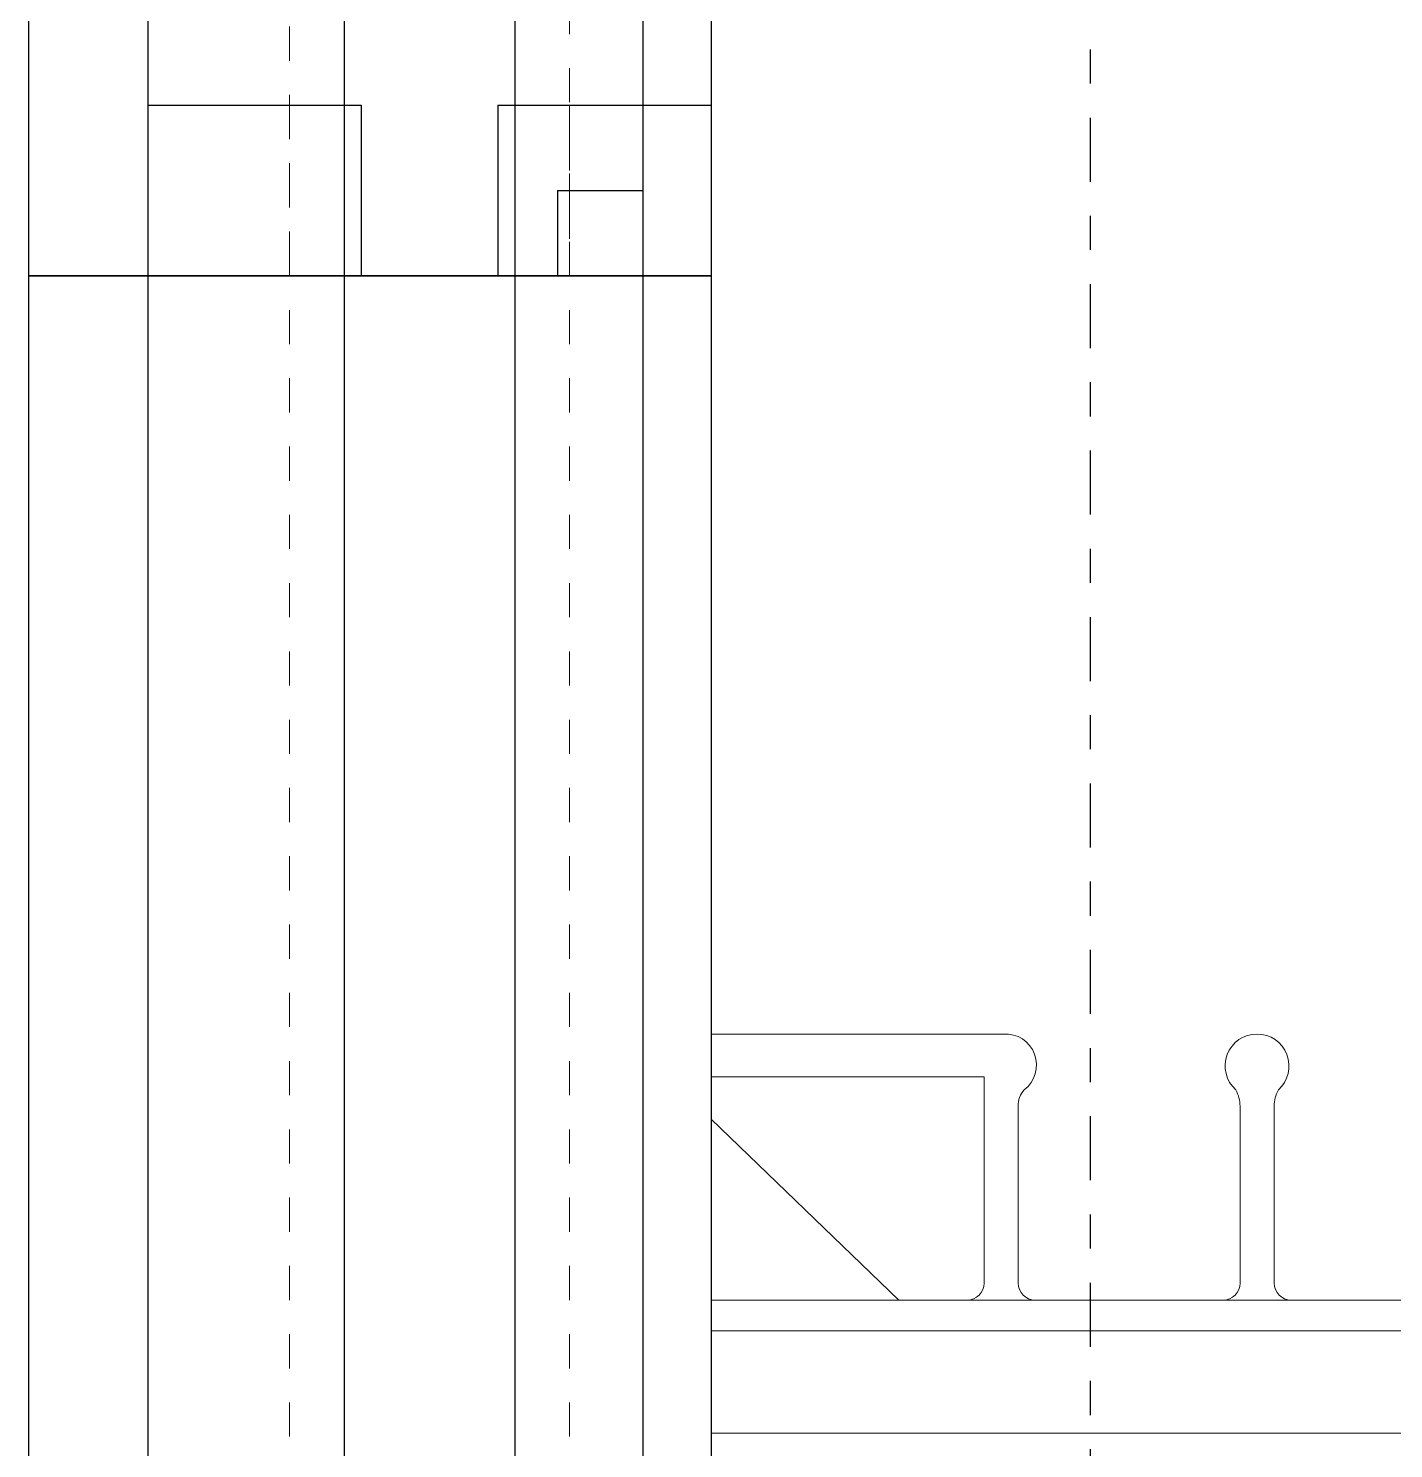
# Model space of a CAD drawing. Header units: inches. Extents: x -81.3 to 1.8, y 184.7 to 266.4.
# Drawn here: x -55.88 to -51.88, y 248.203 to 252.363 of the extents above; entities that cross this region are included whole.
import ezdxf

# ---------------------------------------------------------------- set-up
doc = ezdxf.new("R2010")
doc.units = ezdxf.units.IN
doc.header["$MEASUREMENT"] = 0
for name, pattern in [('CENTER', [2, 1.25, -0.25, 0.25, -0.25]), ('DASHED2', [0.375, 0.25, -0.125]), ('HIDDEN', [0.375, 0.25, -0.125])]:
    doc.linetypes.add(name, pattern=pattern)
for name, color, linetype, lineweight in [('A2 Hatch', 8, 'Continuous', 9), ('DETAILS', 7, 'Continuous', 13), ('REBAR', 2, 'CENTER', 30)]:
    doc.layers.add(name, color=color, linetype=linetype, lineweight=lineweight)

msp = doc.modelspace()

# ---------------------------------------------------------------- linework, layer by layer
at = {"color": 1}
for p, q in [((-53.8804, 260.9869), (-53.8804, 251.6378)), ((-54.0804, 260.9191), (-54.0804, 251.6378)), ((-54.4554, 260.7919), (-54.4554, 251.6378)), ((-54.9554, 260.6223), (-54.9554, 251.6378)), ((-55.5304, 260.4273), (-55.5304, 251.6378)), ((-55.8804, 260.3086), (-55.8804, 251.6378)), ((-55.5304, 252.1378), (-54.9054, 252.1378)), ((-55.5304, 252.1378), (-54.9054, 252.1378)), ((-55.5304, 252.1378), (-54.9054, 252.1378)), ((-55.5304, 252.1378), (-54.9054, 252.1378)), ((-55.5304, 252.1378), (-55.5304, 239.6378)), ((-55.5304, 252.1378), (-54.9054, 252.1378)), ((-55.5304, 252.1378), (-54.9054, 252.1378)), ((-55.5304, 252.1378), (-54.9054, 252.1378)), ((-55.5304, 252.1378), (-54.9054, 252.1378)), ((-55.5304, 252.1378), (-54.9054, 252.1378)), ((-55.5304, 252.1378), (-54.9054, 252.1378)), ((-55.5304, 252.1378), (-54.9054, 252.1378)), ((-55.5304, 252.1378), (-54.9054, 252.1378)), ((-55.5304, 252.1378), (-54.9054, 252.1378)), ((-55.5304, 252.1378), (-54.9054, 252.1378)), ((-55.5304, 252.1378), (-54.9054, 252.1378)), ((-55.5304, 252.1378), (-54.9054, 252.1378)), ((-55.5304, 252.1378), (-54.9054, 252.1378)), ((-55.5304, 252.1378), (-54.9054, 252.1378)), ((-55.5304, 252.1378), (-54.9054, 252.1378)), ((-55.5304, 252.1378), (-54.9054, 252.1378)), ((-55.5304, 252.1378), (-54.9054, 252.1378)), ((-55.5304, 252.1378), (-54.9054, 252.1378)), ((-55.5304, 252.1378), (-54.9054, 252.1378)), ((-55.5304, 252.1378), (-54.9054, 252.1378)), ((-55.5304, 252.1378), (-54.9054, 252.1378)), ((-55.5304, 252.1378), (-54.9054, 252.1378)), ((-55.5304, 252.1378), (-54.9054, 252.1378)), ((-55.5304, 252.1378), (-54.9054, 252.1378)), ((-55.5304, 252.1378), (-54.9054, 252.1378)), ((-55.5304, 252.1378), (-54.9054, 252.1378)), ((-55.5304, 252.1378), (-54.9054, 252.1378)), ((-55.5304, 252.1378), (-54.9054, 252.1378)), ((-55.5304, 252.1378), (-54.9054, 252.1378)), ((-55.5304, 252.1378), (-54.9054, 252.1378)), ((-55.5304, 252.1378), (-54.9054, 252.1378)), ((-55.5304, 252.1378), (-54.9054, 252.1378)), ((-55.5304, 252.1378), (-54.9054, 252.1378)), ((-55.5304, 252.1378), (-54.9054, 252.1378)), ((-55.5304, 252.1378), (-54.9054, 252.1378)), ((-55.5304, 252.1378), (-54.9054, 252.1378)), ((-54.9554, 252.1378), (-54.9554, 239.6378)), ((-54.9054, 252.1378), (-54.9054, 251.6378)), ((-54.9054, 252.1378), (-54.9054, 251.6378)), ((-54.9054, 252.1378), (-54.9054, 251.6378)), ((-54.9054, 252.1378), (-54.9054, 251.6378)), ((-54.9054, 252.1378), (-54.9054, 251.6378)), ((-54.9054, 252.1378), (-54.9054, 251.6378)), ((-54.9054, 252.1378), (-54.9054, 251.6378)), ((-54.9054, 252.1378), (-54.9054, 251.6378)), ((-54.9054, 252.1378), (-54.9054, 251.6378)), ((-54.9054, 252.1378), (-54.9054, 251.6378)), ((-54.9054, 252.1378), (-54.9054, 251.6378)), ((-54.9054, 252.1378), (-54.9054, 251.6378)), ((-54.9054, 252.1378), (-54.9054, 251.6378)), ((-54.9054, 252.1378), (-54.9054, 251.6378)), ((-54.9054, 252.1378), (-54.9054, 251.6378)), ((-54.9054, 252.1378), (-54.9054, 251.6378)), ((-54.9054, 252.1378), (-54.9054, 251.6378)), ((-54.9054, 252.1378), (-54.9054, 251.6378)), ((-54.9054, 252.1378), (-54.9054, 251.6378)), ((-54.9054, 252.1378), (-54.9054, 251.6378)), ((-54.9054, 252.1378), (-54.9054, 251.6378)), ((-54.9054, 252.1378), (-54.9054, 251.6378)), ((-54.9054, 252.1378), (-54.9054, 251.6378)), ((-54.9054, 252.1378), (-54.9054, 251.6378)), ((-54.9054, 252.1378), (-54.9054, 251.6378)), ((-54.9054, 252.1378), (-54.9054, 251.6378)), ((-54.9054, 252.1378), (-54.9054, 251.6378)), ((-54.9054, 252.1378), (-54.9054, 251.6378)), ((-54.9054, 252.1378), (-54.9054, 251.6378)), ((-54.9054, 252.1378), (-54.9054, 251.6378)), ((-54.9054, 252.1378), (-54.9054, 251.6378)), ((-54.9054, 252.1378), (-54.9054, 251.6378)), ((-54.9054, 252.1378), (-54.9054, 251.6378)), ((-54.9054, 252.1378), (-54.9054, 251.6378)), ((-54.9054, 252.1378), (-54.9054, 251.6378)), ((-54.9054, 252.1378), (-54.9054, 251.6378)), ((-54.9054, 252.1378), (-54.9054, 251.6378)), ((-54.9054, 252.1378), (-54.9054, 251.6378)), ((-54.9054, 252.1378), (-54.9054, 251.6378)), ((-54.9054, 252.1378), (-54.9054, 251.6378)), ((-54.5054, 252.1378), (-54.5054, 251.6378)), ((-54.5054, 252.1378), (-53.8804, 252.1378)), ((-54.5054, 252.1378), (-54.5054, 251.6378)), ((-54.5054, 252.1378), (-53.8804, 252.1378)), ((-54.5054, 252.1378), (-54.5054, 251.6378)), ((-54.5054, 252.1378), (-53.8804, 252.1378)), ((-54.5054, 252.1378), (-54.5054, 251.6378)), ((-54.5054, 252.1378), (-53.8804, 252.1378)), ((-54.5054, 252.1378), (-54.5054, 251.6378)), ((-54.5054, 252.1378), (-53.8804, 252.1378)), ((-54.5054, 252.1378), (-54.5054, 251.6378)), ((-54.5054, 252.1378), (-53.8804, 252.1378)), ((-54.5054, 252.1378), (-54.5054, 251.6378)), ((-54.5054, 252.1378), (-53.8804, 252.1378)), ((-54.5054, 252.1378), (-54.5054, 251.6378)), ((-54.5054, 252.1378), (-53.8804, 252.1378)), ((-54.5054, 252.1378), (-54.5054, 251.6378)), ((-54.5054, 252.1378), (-53.8804, 252.1378)), ((-54.5054, 252.1378), (-54.5054, 251.6378)), ((-54.5054, 252.1378), (-53.8804, 252.1378)), ((-54.5054, 252.1378), (-54.5054, 251.6378)), ((-54.5054, 252.1378), (-53.8804, 252.1378)), ((-54.5054, 252.1378), (-54.5054, 251.6378)), ((-54.5054, 252.1378), (-53.8804, 252.1378)), ((-54.5054, 252.1378), (-54.5054, 251.6378)), ((-54.5054, 252.1378), (-53.8804, 252.1378)), ((-54.5054, 252.1378), (-54.5054, 251.6378)), ((-54.5054, 252.1378), (-53.8804, 252.1378)), ((-54.5054, 252.1378), (-54.5054, 251.6378)), ((-54.5054, 252.1378), (-53.8804, 252.1378)), ((-54.5054, 252.1378), (-54.5054, 251.6378)), ((-54.5054, 252.1378), (-53.8804, 252.1378)), ((-54.5054, 252.1378), (-54.5054, 251.6378)), ((-54.5054, 252.1378), (-53.8804, 252.1378)), ((-54.5054, 252.1378), (-54.5054, 251.6378)), ((-54.5054, 252.1378), (-53.8804, 252.1378)), ((-54.5054, 252.1378), (-54.5054, 251.6378)), ((-54.5054, 252.1378), (-53.8804, 252.1378)), ((-54.5054, 252.1378), (-54.5054, 251.6378)), ((-54.5054, 252.1378), (-53.8804, 252.1378)), ((-54.5054, 252.1378), (-54.5054, 251.6378)), ((-54.5054, 252.1378), (-53.8804, 252.1378)), ((-54.5054, 252.1378), (-54.5054, 251.6378)), ((-54.5054, 252.1378), (-53.8804, 252.1378)), ((-54.5054, 252.1378), (-54.5054, 251.6378)), ((-54.5054, 252.1378), (-53.8804, 252.1378)), ((-54.5054, 252.1378), (-54.5054, 251.6378)), ((-54.5054, 252.1378), (-53.8804, 252.1378)), ((-54.5054, 252.1378), (-54.5054, 251.6378)), ((-54.5054, 252.1378), (-53.8804, 252.1378)), ((-54.5054, 252.1378), (-54.5054, 251.6378)), ((-54.5054, 252.1378), (-53.8804, 252.1378)), ((-54.5054, 252.1378), (-54.5054, 251.6378)), ((-54.5054, 252.1378), (-53.8804, 252.1378)), ((-54.5054, 252.1378), (-54.5054, 251.6378)), ((-54.5054, 252.1378), (-53.8804, 252.1378)), ((-54.5054, 252.1378), (-54.5054, 251.6378)), ((-54.5054, 252.1378), (-53.8804, 252.1378)), ((-54.5054, 252.1378), (-54.5054, 251.6378)), ((-54.5054, 252.1378), (-53.8804, 252.1378)), ((-54.5054, 252.1378), (-54.5054, 251.6378)), ((-54.5054, 252.1378), (-53.8804, 252.1378)), ((-54.5054, 252.1378), (-54.5054, 251.6378)), ((-54.5054, 252.1378), (-53.8804, 252.1378)), ((-54.5054, 252.1378), (-54.5054, 251.6378)), ((-54.5054, 252.1378), (-53.8804, 252.1378)), ((-54.5054, 252.1378), (-54.5054, 251.6378)), ((-54.5054, 252.1378), (-53.8804, 252.1378)), ((-54.5054, 252.1378), (-54.5054, 251.6378)), ((-54.5054, 252.1378), (-53.8804, 252.1378)), ((-54.5054, 252.1378), (-54.5054, 251.6378)), ((-54.5054, 252.1378), (-53.8804, 252.1378)), ((-54.5054, 252.1378), (-54.5054, 251.6378)), ((-54.5054, 252.1378), (-53.8804, 252.1378)), ((-54.5054, 252.1378), (-54.5054, 251.6378)), ((-54.5054, 252.1378), (-53.8804, 252.1378)), ((-54.5054, 252.1378), (-54.5054, 251.6378)), ((-54.5054, 252.1378), (-53.8804, 252.1378)), ((-54.5054, 252.1378), (-54.5054, 251.6378)), ((-54.5054, 252.1378), (-53.8804, 252.1378)), ((-54.4554, 252.1378), (-54.4554, 239.6378)), ((-53.8804, 252.1378), (-53.8804, 239.6378)), ((-54.3304, 251.8878), (-54.3304, 251.6378)), ((-54.3304, 251.8878), (-54.0804, 251.8878)), ((-54.3304, 251.8878), (-54.3304, 251.6378)), ((-54.3304, 251.8878), (-54.0804, 251.8878)), ((-54.3304, 251.8878), (-54.3304, 251.6378)), ((-54.3304, 251.8878), (-54.0804, 251.8878)), ((-54.3304, 251.8878), (-54.3304, 251.6378)), ((-54.3304, 251.8878), (-54.0804, 251.8878)), ((-54.3304, 251.8878), (-54.3304, 251.6378)), ((-54.3304, 251.8878), (-54.0804, 251.8878)), ((-54.3304, 251.8878), (-54.3304, 251.6378)), ((-54.3304, 251.8878), (-54.0804, 251.8878)), ((-54.3304, 251.8878), (-54.3304, 251.6378)), ((-54.3304, 251.8878), (-54.0804, 251.8878)), ((-54.3304, 251.8878), (-54.3304, 251.6378)), ((-54.3304, 251.8878), (-54.0804, 251.8878)), ((-54.3304, 251.8878), (-54.3304, 251.6378)), ((-54.3304, 251.8878), (-54.0804, 251.8878)), ((-54.3304, 251.8878), (-54.3304, 251.6378)), ((-54.3304, 251.8878), (-54.0804, 251.8878)), ((-54.3304, 251.8878), (-54.3304, 251.6378)), ((-54.3304, 251.8878), (-54.0804, 251.8878)), ((-54.3304, 251.8878), (-54.3304, 251.6378)), ((-54.3304, 251.8878), (-54.0804, 251.8878)), ((-54.3304, 251.8878), (-54.3304, 251.6378)), ((-54.3304, 251.8878), (-54.0804, 251.8878)), ((-54.3304, 251.8878), (-54.3304, 251.6378)), ((-54.3304, 251.8878), (-54.0804, 251.8878)), ((-54.3304, 251.8878), (-54.3304, 251.6378)), ((-54.3304, 251.8878), (-54.0804, 251.8878)), ((-54.3304, 251.8878), (-54.3304, 251.6378)), ((-54.3304, 251.8878), (-54.0804, 251.8878)), ((-54.3304, 251.8878), (-54.3304, 251.6378)), ((-54.3304, 251.8878), (-54.0804, 251.8878)), ((-54.3304, 251.8878), (-54.3304, 251.6378)), ((-54.3304, 251.8878), (-54.0804, 251.8878)), ((-54.3304, 251.8878), (-54.3304, 251.6378)), ((-54.3304, 251.8878), (-54.0804, 251.8878)), ((-54.3304, 251.8878), (-54.3304, 251.6378)), ((-54.3304, 251.8878), (-54.0804, 251.8878)), ((-54.3304, 251.8878), (-54.3304, 251.6378)), ((-54.3304, 251.8878), (-54.0804, 251.8878)), ((-54.3304, 251.8878), (-54.3304, 251.6378)), ((-54.3304, 251.8878), (-54.0804, 251.8878)), ((-54.3304, 251.8878), (-54.3304, 251.6378)), ((-54.3304, 251.8878), (-54.0804, 251.8878)), ((-54.3304, 251.8878), (-54.3304, 251.6378)), ((-54.3304, 251.8878), (-54.0804, 251.8878)), ((-54.3304, 251.8878), (-54.3304, 251.6378)), ((-54.3304, 251.8878), (-54.0804, 251.8878)), ((-54.3304, 251.8878), (-54.3304, 251.6378)), ((-54.3304, 251.8878), (-54.0804, 251.8878)), ((-54.3304, 251.8878), (-54.3304, 251.6378)), ((-54.3304, 251.8878), (-54.0804, 251.8878)), ((-54.3304, 251.8878), (-54.3304, 251.6378)), ((-54.3304, 251.8878), (-54.0804, 251.8878)), ((-54.3304, 251.8878), (-54.3304, 251.6378)), ((-54.3304, 251.8878), (-54.0804, 251.8878)), ((-54.3304, 251.8878), (-54.3304, 251.6378)), ((-54.3304, 251.8878), (-54.0804, 251.8878)), ((-54.3304, 251.8878), (-54.3304, 251.6378)), ((-54.3304, 251.8878), (-54.0804, 251.8878)), ((-54.3304, 251.8878), (-54.3304, 251.6378)), ((-54.3304, 251.8878), (-54.0804, 251.8878)), ((-54.3304, 251.8878), (-54.3304, 251.6378)), ((-54.3304, 251.8878), (-54.0804, 251.8878)), ((-54.3304, 251.8878), (-54.3304, 251.6378)), ((-54.3304, 251.8878), (-54.0804, 251.8878)), ((-54.3304, 251.8878), (-54.3304, 251.6378)), ((-54.3304, 251.8878), (-54.0804, 251.8878)), ((-54.3304, 251.8878), (-54.3304, 251.6378)), ((-54.3304, 251.8878), (-54.0804, 251.8878)), ((-54.3304, 251.8878), (-54.3304, 251.6378)), ((-54.3304, 251.8878), (-54.0804, 251.8878)), ((-54.3304, 251.8878), (-54.3304, 251.6378)), ((-54.3304, 251.8878), (-54.0804, 251.8878)), ((-54.3304, 251.8878), (-54.3304, 251.6378)), ((-54.3304, 251.8878), (-54.0804, 251.8878)), ((-54.3304, 251.8878), (-54.3304, 251.6378)), ((-54.3304, 251.8878), (-54.0804, 251.8878)), ((-54.0804, 251.8878), (-54.0804, 239.6378)), ((-55.8804, 251.6378), (-53.8804, 251.6378)), ((-55.8804, 251.6378), (-54.3304, 251.6378)), ((-55.8804, 251.6378), (-53.8804, 251.6378)), ((-55.8804, 251.6378), (-53.8804, 251.6378)), ((-55.8804, 251.6378), (-54.3304, 251.6378)), ((-55.8804, 251.6378), (-53.8804, 251.6378)), ((-55.8804, 251.6378), (-53.8804, 251.6378)), ((-55.8804, 251.6378), (-53.8804, 251.6378)), ((-55.8804, 251.6378), (-54.3304, 251.6378)), ((-55.8804, 251.6378), (-53.8804, 251.6378)), ((-55.8804, 251.6378), (-53.8804, 251.6378)), ((-55.8804, 251.6378), (-55.8804, 239.6378)), ((-55.8804, 251.6378), (-54.3304, 251.6378)), ((-55.8804, 251.6378), (-53.8804, 251.6378)), ((-55.8804, 251.6378), (-53.8804, 251.6378)), ((-55.8804, 251.6378), (-53.8804, 251.6378)), ((-55.8804, 251.6378), (-54.3304, 251.6378)), ((-55.8804, 251.6378), (-53.8804, 251.6378)), ((-55.8804, 251.6378), (-53.8804, 251.6378)), ((-55.8804, 251.6378), (-54.3304, 251.6378)), ((-55.8804, 251.6378), (-53.8804, 251.6378)), ((-55.8804, 251.6378), (-53.8804, 251.6378)), ((-55.8804, 251.6378), (-53.8804, 251.6378)), ((-55.8804, 251.6378), (-54.3304, 251.6378)), ((-55.8804, 251.6378), (-53.8804, 251.6378)), ((-55.8804, 251.6378), (-53.8804, 251.6378)), ((-55.8804, 251.6378), (-54.3304, 251.6378)), ((-55.8804, 251.6378), (-53.8804, 251.6378)), ((-55.8804, 251.6378), (-53.8804, 251.6378)), ((-55.8804, 251.6378), (-53.8804, 251.6378)), ((-55.8804, 251.6378), (-54.3304, 251.6378)), ((-55.8804, 251.6378), (-53.8804, 251.6378)), ((-55.8804, 251.6378), (-53.8804, 251.6378)), ((-55.8804, 251.6378), (-54.3304, 251.6378)), ((-55.8804, 251.6378), (-53.8804, 251.6378)), ((-55.8804, 251.6378), (-53.8804, 251.6378)), ((-55.8804, 251.6378), (-53.8804, 251.6378)), ((-55.8804, 251.6378), (-54.3304, 251.6378)), ((-55.8804, 251.6378), (-53.8804, 251.6378)), ((-55.8804, 251.6378), (-53.8804, 251.6378)), ((-55.8804, 251.6378), (-54.3304, 251.6378)), ((-55.8804, 251.6378), (-53.8804, 251.6378)), ((-55.8804, 251.6378), (-53.8804, 251.6378)), ((-55.8804, 251.6378), (-53.8804, 251.6378)), ((-55.8804, 251.6378), (-54.3304, 251.6378)), ((-55.8804, 251.6378), (-53.8804, 251.6378)), ((-55.8804, 251.6378), (-53.8804, 251.6378)), ((-55.8804, 251.6378), (-54.3304, 251.6378)), ((-55.8804, 251.6378), (-53.8804, 251.6378)), ((-55.8804, 251.6378), (-53.8804, 251.6378)), ((-55.8804, 251.6378), (-53.8804, 251.6378)), ((-55.8804, 251.6378), (-54.3304, 251.6378)), ((-55.8804, 251.6378), (-53.8804, 251.6378)), ((-55.8804, 251.6378), (-53.8804, 251.6378)), ((-55.8804, 251.6378), (-54.3304, 251.6378)), ((-55.8804, 251.6378), (-53.8804, 251.6378)), ((-55.8804, 251.6378), (-53.8804, 251.6378)), ((-55.8804, 251.6378), (-53.8804, 251.6378)), ((-55.8804, 251.6378), (-54.3304, 251.6378)), ((-55.8804, 251.6378), (-53.8804, 251.6378)), ((-55.8804, 251.6378), (-53.8804, 251.6378)), ((-55.8804, 251.6378), (-54.3304, 251.6378)), ((-55.8804, 251.6378), (-53.8804, 251.6378)), ((-55.8804, 251.6378), (-53.8804, 251.6378)), ((-55.8804, 251.6378), (-53.8804, 251.6378)), ((-55.8804, 251.6378), (-54.3304, 251.6378)), ((-55.8804, 251.6378), (-53.8804, 251.6378)), ((-55.8804, 251.6378), (-53.8804, 251.6378)), ((-55.8804, 251.6378), (-54.3304, 251.6378)), ((-55.8804, 251.6378), (-53.8804, 251.6378)), ((-55.8804, 251.6378), (-53.8804, 251.6378)), ((-55.8804, 251.6378), (-53.8804, 251.6378)), ((-55.8804, 251.6378), (-54.3304, 251.6378)), ((-55.8804, 251.6378), (-53.8804, 251.6378)), ((-55.8804, 251.6378), (-53.8804, 251.6378)), ((-55.8804, 251.6378), (-54.3304, 251.6378)), ((-55.8804, 251.6378), (-53.8804, 251.6378)), ((-55.8804, 251.6378), (-53.8804, 251.6378)), ((-55.8804, 251.6378), (-53.8804, 251.6378)), ((-55.8804, 251.6378), (-54.3304, 251.6378)), ((-55.8804, 251.6378), (-53.8804, 251.6378)), ((-55.8804, 251.6378), (-53.8804, 251.6378)), ((-55.8804, 251.6378), (-54.3304, 251.6378)), ((-55.8804, 251.6378), (-53.8804, 251.6378)), ((-55.8804, 251.6378), (-53.8804, 251.6378)), ((-55.8804, 251.6378), (-53.8804, 251.6378)), ((-55.8804, 251.6378), (-54.3304, 251.6378)), ((-55.8804, 251.6378), (-53.8804, 251.6378)), ((-55.8804, 251.6378), (-53.8804, 251.6378)), ((-55.8804, 251.6378), (-54.3304, 251.6378)), ((-55.8804, 251.6378), (-53.8804, 251.6378)), ((-55.8804, 251.6378), (-53.8804, 251.6378)), ((-55.8804, 251.6378), (-53.8804, 251.6378)), ((-55.8804, 251.6378), (-54.3304, 251.6378)), ((-55.8804, 251.6378), (-53.8804, 251.6378)), ((-55.8804, 251.6378), (-53.8804, 251.6378)), ((-55.8804, 251.6378), (-54.3304, 251.6378)), ((-55.8804, 251.6378), (-53.8804, 251.6378)), ((-55.8804, 251.6378), (-53.8804, 251.6378)), ((-55.8804, 251.6378), (-53.8804, 251.6378)), ((-55.8804, 251.6378), (-54.3304, 251.6378)), ((-55.8804, 251.6378), (-53.8804, 251.6378)), ((-55.8804, 251.6378), (-53.8804, 251.6378)), ((-55.8804, 251.6378), (-54.3304, 251.6378)), ((-55.8804, 251.6378), (-53.8804, 251.6378)), ((-55.8804, 251.6378), (-53.8804, 251.6378)), ((-55.8804, 251.6378), (-53.8804, 251.6378)), ((-55.8804, 251.6378), (-54.3304, 251.6378)), ((-55.8804, 251.6378), (-53.8804, 251.6378)), ((-55.8804, 251.6378), (-53.8804, 251.6378)), ((-55.8804, 251.6378), (-54.3304, 251.6378)), ((-55.8804, 251.6378), (-53.8804, 251.6378)), ((-55.8804, 251.6378), (-53.8804, 251.6378)), ((-55.8804, 251.6378), (-53.8804, 251.6378)), ((-55.8804, 251.6378), (-54.3304, 251.6378)), ((-55.8804, 251.6378), (-53.8804, 251.6378)), ((-55.8804, 251.6378), (-53.8804, 251.6378)), ((-55.8804, 251.6378), (-54.3304, 251.6378)), ((-55.8804, 251.6378), (-53.8804, 251.6378)), ((-55.8804, 251.6378), (-53.8804, 251.6378)), ((-55.8804, 251.6378), (-53.8804, 251.6378)), ((-55.8804, 251.6378), (-54.3304, 251.6378)), ((-55.8804, 251.6378), (-53.8804, 251.6378)), ((-55.8804, 251.6378), (-53.8804, 251.6378)), ((-55.8804, 251.6378), (-54.3304, 251.6378)), ((-55.8804, 251.6378), (-53.8804, 251.6378)), ((-55.8804, 251.6378), (-53.8804, 251.6378)), ((-55.8804, 251.6378), (-53.8804, 251.6378)), ((-55.8804, 251.6378), (-54.3304, 251.6378)), ((-55.8804, 251.6378), (-53.8804, 251.6378)), ((-55.8804, 251.6378), (-53.8804, 251.6378)), ((-55.8804, 251.6378), (-54.3304, 251.6378)), ((-55.8804, 251.6378), (-53.8804, 251.6378)), ((-55.8804, 251.6378), (-53.8804, 251.6378)), ((-55.8804, 251.6378), (-53.8804, 251.6378)), ((-55.8804, 251.6378), (-54.3304, 251.6378)), ((-55.8804, 251.6378), (-53.8804, 251.6378)), ((-55.8804, 251.6378), (-53.8804, 251.6378)), ((-55.8804, 251.6378), (-54.3304, 251.6378)), ((-55.8804, 251.6378), (-53.8804, 251.6378)), ((-55.8804, 251.6378), (-53.8804, 251.6378)), ((-54.4554, 251.6378), (-54.9554, 251.6378)), ((-54.4554, 251.6378), (-54.9554, 251.6378)), ((-54.4554, 251.6378), (-54.9554, 251.6378)), ((-54.4554, 251.6378), (-54.9554, 251.6378)), ((-54.4554, 251.6378), (-54.9554, 251.6378)), ((-54.4554, 251.6378), (-54.9554, 251.6378)), ((-54.4554, 251.6378), (-54.9554, 251.6378)), ((-54.4554, 251.6378), (-54.9554, 251.6378)), ((-54.4554, 251.6378), (-54.9554, 251.6378)), ((-54.4554, 251.6378), (-54.9554, 251.6378)), ((-54.4554, 251.6378), (-54.9554, 251.6378)), ((-54.4554, 251.6378), (-54.9554, 251.6378)), ((-54.4554, 251.6378), (-54.9554, 251.6378)), ((-54.4554, 251.6378), (-54.9554, 251.6378)), ((-54.4554, 251.6378), (-54.9554, 251.6378)), ((-54.4554, 251.6378), (-54.9554, 251.6378)), ((-54.4554, 251.6378), (-54.9554, 251.6378)), ((-54.4554, 251.6378), (-54.9554, 251.6378)), ((-54.4554, 251.6378), (-54.9554, 251.6378)), ((-54.4554, 251.6378), (-54.9554, 251.6378)), ((-54.4554, 251.6378), (-54.9554, 251.6378)), ((-54.4554, 251.6378), (-54.9554, 251.6378)), ((-54.4554, 251.6378), (-54.9554, 251.6378)), ((-54.4554, 251.6378), (-54.9554, 251.6378)), ((-54.4554, 251.6378), (-54.9554, 251.6378)), ((-54.4554, 251.6378), (-54.9554, 251.6378)), ((-54.4554, 251.6378), (-54.9554, 251.6378)), ((-54.4554, 251.6378), (-54.9554, 251.6378)), ((-54.4554, 251.6378), (-54.9554, 251.6378)), ((-54.4554, 251.6378), (-54.9554, 251.6378)), ((-54.4554, 251.6378), (-54.9554, 251.6378)), ((-54.4554, 251.6378), (-54.9554, 251.6378)), ((-54.4554, 251.6378), (-54.9554, 251.6378)), ((-54.4554, 251.6378), (-54.9554, 251.6378)), ((-54.4554, 251.6378), (-54.9554, 251.6378)), ((-54.4554, 251.6378), (-54.9554, 251.6378)), ((-54.4554, 251.6378), (-54.9554, 251.6378)), ((-54.4554, 251.6378), (-54.9554, 251.6378)), ((-54.4554, 251.6378), (-54.9554, 251.6378)), ((-54.4554, 251.6378), (-54.9554, 251.6378)), ((-54.0804, 251.6378), (-53.8804, 251.6378)), ((-54.0804, 251.6378), (-53.8804, 251.6378)), ((-54.0804, 251.6378), (-53.8804, 251.6378)), ((-54.0804, 251.6378), (-53.8804, 251.6378)), ((-54.0804, 251.6378), (-53.8804, 251.6378)), ((-54.0804, 251.6378), (-53.8804, 251.6378)), ((-54.0804, 251.6378), (-53.8804, 251.6378)), ((-54.0804, 251.6378), (-53.8804, 251.6378)), ((-54.0804, 251.6378), (-53.8804, 251.6378)), ((-54.0804, 251.6378), (-53.8804, 251.6378)), ((-54.0804, 251.6378), (-53.8804, 251.6378)), ((-54.0804, 251.6378), (-53.8804, 251.6378)), ((-54.0804, 251.6378), (-53.8804, 251.6378)), ((-54.0804, 251.6378), (-53.8804, 251.6378)), ((-54.0804, 251.6378), (-53.8804, 251.6378)), ((-54.0804, 251.6378), (-53.8804, 251.6378)), ((-54.0804, 251.6378), (-53.8804, 251.6378)), ((-54.0804, 251.6378), (-53.8804, 251.6378)), ((-54.0804, 251.6378), (-53.8804, 251.6378)), ((-54.0804, 251.6378), (-53.8804, 251.6378)), ((-54.0804, 251.6378), (-53.8804, 251.6378)), ((-54.0804, 251.6378), (-53.8804, 251.6378)), ((-54.0804, 251.6378), (-53.8804, 251.6378)), ((-54.0804, 251.6378), (-53.8804, 251.6378)), ((-54.0804, 251.6378), (-53.8804, 251.6378)), ((-54.0804, 251.6378), (-53.8804, 251.6378)), ((-54.0804, 251.6378), (-53.8804, 251.6378)), ((-54.0804, 251.6378), (-53.8804, 251.6378)), ((-54.0804, 251.6378), (-53.8804, 251.6378)), ((-54.0804, 251.6378), (-53.8804, 251.6378)), ((-54.0804, 251.6378), (-53.8804, 251.6378)), ((-54.0804, 251.6378), (-53.8804, 251.6378)), ((-54.0804, 251.6378), (-53.8804, 251.6378)), ((-54.0804, 251.6378), (-53.8804, 251.6378)), ((-54.0804, 251.6378), (-53.8804, 251.6378)), ((-54.0804, 251.6378), (-53.8804, 251.6378)), ((-54.0804, 251.6378), (-53.8804, 251.6378)), ((-54.0804, 251.6378), (-53.8804, 251.6378)), ((-54.0804, 251.6378), (-53.8804, 251.6378)), ((-54.0804, 251.6378), (-53.8804, 251.6378))]:
    msp.add_line(p, q, dxfattribs=at)
at = {"color": 1, "linetype": 'HIDDEN', "ltscale": 0.02}
for p, q in [((-55.5304, 252.1378), (-54.9054, 252.1378)), ((-55.5304, 252.1378), (-54.9054, 252.1378)), ((-55.5304, 252.1378), (-54.9054, 252.1378)), ((-55.5304, 252.1378), (-54.9054, 252.1378)), ((-55.5304, 252.1378), (-54.9054, 252.1378)), ((-55.5304, 252.1378), (-54.9054, 252.1378)), ((-55.5304, 252.1378), (-54.9054, 252.1378)), ((-55.5304, 252.1378), (-54.9054, 252.1378)), ((-55.5304, 252.1378), (-54.9054, 252.1378)), ((-55.5304, 252.1378), (-54.9054, 252.1378)), ((-55.5304, 252.1378), (-54.9054, 252.1378)), ((-55.5304, 252.1378), (-54.9054, 252.1378)), ((-55.5304, 252.1378), (-54.9054, 252.1378)), ((-55.5304, 252.1378), (-54.9054, 252.1378)), ((-55.5304, 252.1378), (-54.9054, 252.1378)), ((-55.5304, 252.1378), (-54.9054, 252.1378)), ((-55.5304, 252.1378), (-54.9054, 252.1378)), ((-55.5304, 252.1378), (-54.9054, 252.1378)), ((-55.5304, 252.1378), (-54.9054, 252.1378)), ((-55.5304, 252.1378), (-54.9054, 252.1378)), ((-55.5304, 252.1378), (-54.9054, 252.1378)), ((-55.5304, 252.1378), (-54.9054, 252.1378)), ((-55.5304, 252.1378), (-54.9054, 252.1378)), ((-55.5304, 252.1378), (-54.9054, 252.1378)), ((-55.5304, 252.1378), (-54.9054, 252.1378)), ((-55.5304, 252.1378), (-54.9054, 252.1378)), ((-55.5304, 252.1378), (-54.9054, 252.1378)), ((-55.5304, 252.1378), (-54.9054, 252.1378)), ((-55.5304, 252.1378), (-54.9054, 252.1378)), ((-55.5304, 252.1378), (-54.9054, 252.1378)), ((-55.5304, 252.1378), (-54.9054, 252.1378)), ((-55.5304, 252.1378), (-54.9054, 252.1378)), ((-55.5304, 252.1378), (-54.9054, 252.1378)), ((-55.5304, 252.1378), (-54.9054, 252.1378)), ((-55.5304, 252.1378), (-54.9054, 252.1378)), ((-55.5304, 252.1378), (-54.9054, 252.1378)), ((-55.5304, 252.1378), (-54.9054, 252.1378)), ((-55.5304, 252.1378), (-54.9054, 252.1378)), ((-55.5304, 252.1378), (-54.9054, 252.1378)), ((-55.5304, 252.1378), (-54.9054, 252.1378)), ((-55.5304, 252.1378), (-54.9054, 252.1378)), ((-55.5304, 252.1378), (-54.9054, 252.1378)), ((-55.5304, 252.1378), (-54.9054, 252.1378)), ((-55.5304, 252.1378), (-54.9054, 252.1378)), ((-55.5304, 252.1378), (-54.9054, 252.1378)), ((-55.5304, 252.1378), (-54.9054, 252.1378)), ((-55.5304, 252.1378), (-54.9054, 252.1378)), ((-55.5304, 252.1378), (-54.9054, 252.1378)), ((-55.5304, 252.1378), (-54.9054, 252.1378)), ((-55.5304, 252.1378), (-54.9054, 252.1378)), ((-55.5304, 252.1378), (-54.9054, 252.1378)), ((-55.5304, 252.1378), (-54.9054, 252.1378)), ((-55.5304, 252.1378), (-54.9054, 252.1378)), ((-55.5304, 252.1378), (-54.9054, 252.1378)), ((-55.5304, 252.1378), (-54.9054, 252.1378)), ((-55.5304, 252.1378), (-54.9054, 252.1378)), ((-55.5304, 252.1378), (-54.9054, 252.1378)), ((-55.5304, 252.1378), (-54.9054, 252.1378)), ((-55.5304, 252.1378), (-54.9054, 252.1378)), ((-55.5304, 252.1378), (-54.9054, 252.1378)), ((-55.5304, 252.1378), (-54.9054, 252.1378)), ((-55.5304, 252.1378), (-54.9054, 252.1378)), ((-55.5304, 252.1378), (-54.9054, 252.1378)), ((-55.5304, 252.1378), (-54.9054, 252.1378)), ((-55.5304, 252.1378), (-54.9054, 252.1378)), ((-55.5304, 252.1378), (-54.9054, 252.1378)), ((-55.5304, 252.1378), (-54.9054, 252.1378)), ((-55.5304, 252.1378), (-54.9054, 252.1378)), ((-55.5304, 252.1378), (-54.9054, 252.1378)), ((-55.5304, 252.1378), (-54.9054, 252.1378)), ((-55.5304, 252.1378), (-54.9054, 252.1378)), ((-55.5304, 252.1378), (-54.9054, 252.1378)), ((-55.5304, 252.1378), (-54.9054, 252.1378)), ((-55.5304, 252.1378), (-54.9054, 252.1378)), ((-55.5304, 252.1378), (-54.9054, 252.1378)), ((-55.5304, 252.1378), (-54.9054, 252.1378)), ((-55.5304, 252.1378), (-54.9054, 252.1378)), ((-55.5304, 252.1378), (-54.9054, 252.1378)), ((-55.5304, 252.1378), (-54.9054, 252.1378)), ((-55.5304, 252.1378), (-54.9054, 252.1378)), ((-55.5304, 252.1378), (-54.9054, 252.1378)), ((-55.5304, 252.1378), (-54.9054, 252.1378)), ((-55.5304, 252.1378), (-54.9054, 252.1378)), ((-55.5304, 252.1378), (-54.9054, 252.1378)), ((-55.5304, 252.1378), (-54.9054, 252.1378)), ((-55.5304, 252.1378), (-54.9054, 252.1378)), ((-55.5304, 252.1378), (-54.9054, 252.1378)), ((-55.5304, 252.1378), (-54.9054, 252.1378)), ((-55.5304, 252.1378), (-54.9054, 252.1378)), ((-55.5304, 252.1378), (-54.9054, 252.1378)), ((-55.5304, 252.1378), (-54.9054, 252.1378)), ((-55.5304, 252.1378), (-54.9054, 252.1378)), ((-55.5304, 252.1378), (-54.9054, 252.1378)), ((-55.5304, 252.1378), (-54.9054, 252.1378)), ((-55.5304, 252.1378), (-54.9054, 252.1378)), ((-55.5304, 252.1378), (-54.9054, 252.1378)), ((-55.5304, 252.1378), (-54.9054, 252.1378)), ((-55.5304, 252.1378), (-54.9054, 252.1378)), ((-55.5304, 252.1378), (-54.9054, 252.1378)), ((-55.5304, 252.1378), (-54.9054, 252.1378)), ((-54.9054, 252.1378), (-54.9054, 251.6378)), ((-54.9054, 252.1378), (-54.9054, 251.6378)), ((-54.9054, 252.1378), (-54.9054, 251.6378)), ((-54.9054, 252.1378), (-54.9054, 251.6378)), ((-54.9054, 252.1378), (-54.9054, 251.6378)), ((-54.9054, 252.1378), (-54.9054, 251.6378)), ((-54.9054, 252.1378), (-54.9054, 251.6378)), ((-54.9054, 252.1378), (-54.9054, 251.6378)), ((-54.9054, 252.1378), (-54.9054, 251.6378)), ((-54.9054, 252.1378), (-54.9054, 251.6378)), ((-54.9054, 252.1378), (-54.9054, 251.6378)), ((-54.9054, 252.1378), (-54.9054, 251.6378)), ((-54.9054, 252.1378), (-54.9054, 251.6378)), ((-54.9054, 252.1378), (-54.9054, 251.6378)), ((-54.9054, 252.1378), (-54.9054, 251.6378)), ((-54.9054, 252.1378), (-54.9054, 251.6378)), ((-54.9054, 252.1378), (-54.9054, 251.6378)), ((-54.9054, 252.1378), (-54.9054, 251.6378)), ((-54.9054, 252.1378), (-54.9054, 251.6378)), ((-54.9054, 252.1378), (-54.9054, 251.6378)), ((-54.9054, 252.1378), (-54.9054, 251.6378)), ((-54.9054, 252.1378), (-54.9054, 251.6378)), ((-54.9054, 252.1378), (-54.9054, 251.6378)), ((-54.9054, 252.1378), (-54.9054, 251.6378)), ((-54.9054, 252.1378), (-54.9054, 251.6378)), ((-54.9054, 252.1378), (-54.9054, 251.6378)), ((-54.9054, 252.1378), (-54.9054, 251.6378)), ((-54.9054, 252.1378), (-54.9054, 251.6378)), ((-54.9054, 252.1378), (-54.9054, 251.6378)), ((-54.9054, 252.1378), (-54.9054, 251.6378)), ((-54.9054, 252.1378), (-54.9054, 251.6378)), ((-54.9054, 252.1378), (-54.9054, 251.6378)), ((-54.9054, 252.1378), (-54.9054, 251.6378)), ((-54.9054, 252.1378), (-54.9054, 251.6378)), ((-54.9054, 252.1378), (-54.9054, 251.6378)), ((-54.9054, 252.1378), (-54.9054, 251.6378)), ((-54.9054, 252.1378), (-54.9054, 251.6378)), ((-54.9054, 252.1378), (-54.9054, 251.6378)), ((-54.9054, 252.1378), (-54.9054, 251.6378)), ((-54.9054, 252.1378), (-54.9054, 251.6378)), ((-54.9054, 252.1378), (-54.9054, 251.6378)), ((-54.9054, 252.1378), (-54.9054, 251.6378)), ((-54.9054, 252.1378), (-54.9054, 251.6378)), ((-54.9054, 252.1378), (-54.9054, 251.6378)), ((-54.9054, 252.1378), (-54.9054, 251.6378)), ((-54.9054, 252.1378), (-54.9054, 251.6378)), ((-54.9054, 252.1378), (-54.9054, 251.6378)), ((-54.9054, 252.1378), (-54.9054, 251.6378)), ((-54.9054, 252.1378), (-54.9054, 251.6378)), ((-54.9054, 252.1378), (-54.9054, 251.6378)), ((-54.9054, 252.1378), (-54.9054, 251.6378)), ((-54.9054, 252.1378), (-54.9054, 251.6378)), ((-54.9054, 252.1378), (-54.9054, 251.6378)), ((-54.9054, 252.1378), (-54.9054, 251.6378)), ((-54.9054, 252.1378), (-54.9054, 251.6378)), ((-54.9054, 252.1378), (-54.9054, 251.6378)), ((-54.9054, 252.1378), (-54.9054, 251.6378)), ((-54.9054, 252.1378), (-54.9054, 251.6378)), ((-54.9054, 252.1378), (-54.9054, 251.6378)), ((-54.9054, 252.1378), (-54.9054, 251.6378)), ((-54.9054, 252.1378), (-54.9054, 251.6378)), ((-54.9054, 252.1378), (-54.9054, 251.6378)), ((-54.9054, 252.1378), (-54.9054, 251.6378)), ((-54.9054, 252.1378), (-54.9054, 251.6378)), ((-54.9054, 252.1378), (-54.9054, 251.6378)), ((-54.9054, 252.1378), (-54.9054, 251.6378)), ((-54.9054, 252.1378), (-54.9054, 251.6378)), ((-54.9054, 252.1378), (-54.9054, 251.6378)), ((-54.9054, 252.1378), (-54.9054, 251.6378)), ((-54.9054, 252.1378), (-54.9054, 251.6378)), ((-54.9054, 252.1378), (-54.9054, 251.6378)), ((-54.9054, 252.1378), (-54.9054, 251.6378)), ((-54.9054, 252.1378), (-54.9054, 251.6378)), ((-54.9054, 252.1378), (-54.9054, 251.6378)), ((-54.9054, 252.1378), (-54.9054, 251.6378)), ((-54.9054, 252.1378), (-54.9054, 251.6378)), ((-54.9054, 252.1378), (-54.9054, 251.6378)), ((-54.9054, 252.1378), (-54.9054, 251.6378)), ((-54.9054, 252.1378), (-54.9054, 251.6378)), ((-54.9054, 252.1378), (-54.9054, 251.6378)), ((-54.9054, 252.1378), (-54.9054, 251.6378)), ((-54.9054, 252.1378), (-54.9054, 251.6378)), ((-54.9054, 252.1378), (-54.9054, 251.6378)), ((-54.9054, 252.1378), (-54.9054, 251.6378)), ((-54.9054, 252.1378), (-54.9054, 251.6378)), ((-54.9054, 252.1378), (-54.9054, 251.6378)), ((-54.9054, 252.1378), (-54.9054, 251.6378)), ((-54.9054, 252.1378), (-54.9054, 251.6378)), ((-54.9054, 252.1378), (-54.9054, 251.6378)), ((-54.9054, 252.1378), (-54.9054, 251.6378)), ((-54.9054, 252.1378), (-54.9054, 251.6378)), ((-54.9054, 252.1378), (-54.9054, 251.6378)), ((-54.9054, 252.1378), (-54.9054, 251.6378)), ((-54.9054, 252.1378), (-54.9054, 251.6378)), ((-54.9054, 252.1378), (-54.9054, 251.6378)), ((-54.9054, 252.1378), (-54.9054, 251.6378)), ((-54.9054, 252.1378), (-54.9054, 251.6378)), ((-54.9054, 252.1378), (-54.9054, 251.6378)), ((-54.9054, 252.1378), (-54.9054, 251.6378)), ((-54.9054, 252.1378), (-54.9054, 251.6378)), ((-54.5054, 252.1378), (-54.5054, 251.6378)), ((-54.5054, 252.1378), (-53.8804, 252.1378)), ((-54.5054, 252.1378), (-54.5054, 251.6378)), ((-54.5054, 252.1378), (-53.8804, 252.1378)), ((-54.5054, 252.1378), (-54.5054, 251.6378)), ((-54.5054, 252.1378), (-53.8804, 252.1378)), ((-54.5054, 252.1378), (-54.5054, 251.6378)), ((-54.5054, 252.1378), (-53.8804, 252.1378)), ((-54.5054, 252.1378), (-54.5054, 251.6378)), ((-54.5054, 252.1378), (-53.8804, 252.1378)), ((-54.5054, 252.1378), (-54.5054, 251.6378)), ((-54.5054, 252.1378), (-53.8804, 252.1378)), ((-54.5054, 252.1378), (-54.5054, 251.6378)), ((-54.5054, 252.1378), (-53.8804, 252.1378)), ((-54.5054, 252.1378), (-54.5054, 251.6378)), ((-54.5054, 252.1378), (-53.8804, 252.1378)), ((-54.5054, 252.1378), (-54.5054, 251.6378)), ((-54.5054, 252.1378), (-53.8804, 252.1378)), ((-54.5054, 252.1378), (-54.5054, 251.6378)), ((-54.5054, 252.1378), (-53.8804, 252.1378)), ((-54.5054, 252.1378), (-54.5054, 251.6378)), ((-54.5054, 252.1378), (-53.8804, 252.1378)), ((-54.5054, 252.1378), (-54.5054, 251.6378)), ((-54.5054, 252.1378), (-53.8804, 252.1378)), ((-54.5054, 252.1378), (-54.5054, 251.6378)), ((-54.5054, 252.1378), (-53.8804, 252.1378)), ((-54.5054, 252.1378), (-54.5054, 251.6378)), ((-54.5054, 252.1378), (-53.8804, 252.1378)), ((-54.5054, 252.1378), (-54.5054, 251.6378)), ((-54.5054, 252.1378), (-53.8804, 252.1378)), ((-54.5054, 252.1378), (-54.5054, 251.6378)), ((-54.5054, 252.1378), (-53.8804, 252.1378)), ((-54.5054, 252.1378), (-54.5054, 251.6378)), ((-54.5054, 252.1378), (-53.8804, 252.1378)), ((-54.5054, 252.1378), (-54.5054, 251.6378)), ((-54.5054, 252.1378), (-53.8804, 252.1378)), ((-54.5054, 252.1378), (-54.5054, 251.6378)), ((-54.5054, 252.1378), (-53.8804, 252.1378)), ((-54.5054, 252.1378), (-54.5054, 251.6378)), ((-54.5054, 252.1378), (-53.8804, 252.1378)), ((-54.5054, 252.1378), (-54.5054, 251.6378)), ((-54.5054, 252.1378), (-53.8804, 252.1378)), ((-54.5054, 252.1378), (-54.5054, 251.6378)), ((-54.5054, 252.1378), (-53.8804, 252.1378)), ((-54.5054, 252.1378), (-54.5054, 251.6378)), ((-54.5054, 252.1378), (-53.8804, 252.1378)), ((-54.5054, 252.1378), (-54.5054, 251.6378)), ((-54.5054, 252.1378), (-53.8804, 252.1378)), ((-54.5054, 252.1378), (-54.5054, 251.6378)), ((-54.5054, 252.1378), (-53.8804, 252.1378)), ((-54.5054, 252.1378), (-54.5054, 251.6378)), ((-54.5054, 252.1378), (-53.8804, 252.1378)), ((-54.5054, 252.1378), (-54.5054, 251.6378)), ((-54.5054, 252.1378), (-53.8804, 252.1378)), ((-54.5054, 252.1378), (-54.5054, 251.6378)), ((-54.5054, 252.1378), (-53.8804, 252.1378)), ((-54.5054, 252.1378), (-54.5054, 251.6378)), ((-54.5054, 252.1378), (-53.8804, 252.1378)), ((-54.5054, 252.1378), (-54.5054, 251.6378)), ((-54.5054, 252.1378), (-53.8804, 252.1378)), ((-54.5054, 252.1378), (-54.5054, 251.6378)), ((-54.5054, 252.1378), (-53.8804, 252.1378)), ((-54.5054, 252.1378), (-54.5054, 251.6378)), ((-54.5054, 252.1378), (-53.8804, 252.1378)), ((-54.5054, 252.1378), (-54.5054, 251.6378)), ((-54.5054, 252.1378), (-53.8804, 252.1378)), ((-54.5054, 252.1378), (-54.5054, 251.6378)), ((-54.5054, 252.1378), (-53.8804, 252.1378)), ((-54.5054, 252.1378), (-54.5054, 251.6378)), ((-54.5054, 252.1378), (-53.8804, 252.1378)), ((-54.5054, 252.1378), (-54.5054, 251.6378)), ((-54.5054, 252.1378), (-53.8804, 252.1378)), ((-54.5054, 252.1378), (-54.5054, 251.6378)), ((-54.5054, 252.1378), (-53.8804, 252.1378)), ((-54.5054, 252.1378), (-54.5054, 251.6378)), ((-54.5054, 252.1378), (-53.8804, 252.1378)), ((-54.5054, 252.1378), (-54.5054, 251.6378)), ((-54.5054, 252.1378), (-53.8804, 252.1378)), ((-54.5054, 252.1378), (-54.5054, 251.6378)), ((-54.5054, 252.1378), (-53.8804, 252.1378)), ((-54.5054, 252.1378), (-54.5054, 251.6378)), ((-54.5054, 252.1378), (-53.8804, 252.1378)), ((-54.5054, 252.1378), (-54.5054, 251.6378)), ((-54.5054, 252.1378), (-53.8804, 252.1378)), ((-54.5054, 252.1378), (-54.5054, 251.6378)), ((-54.5054, 252.1378), (-53.8804, 252.1378)), ((-54.5054, 252.1378), (-54.5054, 251.6378)), ((-54.5054, 252.1378), (-53.8804, 252.1378)), ((-54.5054, 252.1378), (-54.5054, 251.6378)), ((-54.5054, 252.1378), (-53.8804, 252.1378)), ((-54.5054, 252.1378), (-54.5054, 251.6378)), ((-54.5054, 252.1378), (-53.8804, 252.1378)), ((-54.5054, 252.1378), (-54.5054, 251.6378)), ((-54.5054, 252.1378), (-53.8804, 252.1378)), ((-54.5054, 252.1378), (-54.5054, 251.6378)), ((-54.5054, 252.1378), (-53.8804, 252.1378)), ((-54.5054, 252.1378), (-54.5054, 251.6378)), ((-54.5054, 252.1378), (-53.8804, 252.1378)), ((-54.5054, 252.1378), (-54.5054, 251.6378)), ((-54.5054, 252.1378), (-53.8804, 252.1378)), ((-54.5054, 252.1378), (-54.5054, 251.6378)), ((-54.5054, 252.1378), (-53.8804, 252.1378)), ((-54.5054, 252.1378), (-54.5054, 251.6378)), ((-54.5054, 252.1378), (-53.8804, 252.1378)), ((-54.5054, 252.1378), (-54.5054, 251.6378)), ((-54.5054, 252.1378), (-53.8804, 252.1378)), ((-54.5054, 252.1378), (-54.5054, 251.6378)), ((-54.5054, 252.1378), (-53.8804, 252.1378)), ((-54.5054, 252.1378), (-54.5054, 251.6378)), ((-54.5054, 252.1378), (-53.8804, 252.1378)), ((-54.5054, 252.1378), (-54.5054, 251.6378)), ((-54.5054, 252.1378), (-53.8804, 252.1378)), ((-54.5054, 252.1378), (-54.5054, 251.6378)), ((-54.5054, 252.1378), (-53.8804, 252.1378)), ((-54.5054, 252.1378), (-54.5054, 251.6378)), ((-54.5054, 252.1378), (-53.8804, 252.1378)), ((-54.5054, 252.1378), (-54.5054, 251.6378)), ((-54.5054, 252.1378), (-53.8804, 252.1378)), ((-54.5054, 252.1378), (-54.5054, 251.6378)), ((-54.5054, 252.1378), (-53.8804, 252.1378)), ((-54.5054, 252.1378), (-54.5054, 251.6378)), ((-54.5054, 252.1378), (-53.8804, 252.1378)), ((-54.5054, 252.1378), (-54.5054, 251.6378)), ((-54.5054, 252.1378), (-53.8804, 252.1378)), ((-54.5054, 252.1378), (-54.5054, 251.6378)), ((-54.5054, 252.1378), (-53.8804, 252.1378)), ((-54.5054, 252.1378), (-54.5054, 251.6378)), ((-54.5054, 252.1378), (-53.8804, 252.1378)), ((-54.5054, 252.1378), (-54.5054, 251.6378)), ((-54.5054, 252.1378), (-53.8804, 252.1378)), ((-54.5054, 252.1378), (-54.5054, 251.6378)), ((-54.5054, 252.1378), (-53.8804, 252.1378)), ((-54.5054, 252.1378), (-54.5054, 251.6378)), ((-54.5054, 252.1378), (-53.8804, 252.1378)), ((-54.5054, 252.1378), (-54.5054, 251.6378)), ((-54.5054, 252.1378), (-53.8804, 252.1378)), ((-54.5054, 252.1378), (-54.5054, 251.6378)), ((-54.5054, 252.1378), (-53.8804, 252.1378)), ((-54.5054, 252.1378), (-54.5054, 251.6378)), ((-54.5054, 252.1378), (-53.8804, 252.1378)), ((-54.5054, 252.1378), (-54.5054, 251.6378)), ((-54.5054, 252.1378), (-53.8804, 252.1378)), ((-54.5054, 252.1378), (-54.5054, 251.6378)), ((-54.5054, 252.1378), (-53.8804, 252.1378)), ((-54.5054, 252.1378), (-54.5054, 251.6378)), ((-54.5054, 252.1378), (-53.8804, 252.1378)), ((-54.5054, 252.1378), (-54.5054, 251.6378)), ((-54.5054, 252.1378), (-53.8804, 252.1378)), ((-54.5054, 252.1378), (-54.5054, 251.6378)), ((-54.5054, 252.1378), (-53.8804, 252.1378)), ((-54.5054, 252.1378), (-54.5054, 251.6378)), ((-54.5054, 252.1378), (-53.8804, 252.1378)), ((-54.5054, 252.1378), (-54.5054, 251.6378)), ((-54.5054, 252.1378), (-53.8804, 252.1378)), ((-54.5054, 252.1378), (-54.5054, 251.6378)), ((-54.5054, 252.1378), (-53.8804, 252.1378)), ((-54.5054, 252.1378), (-54.5054, 251.6378)), ((-54.5054, 252.1378), (-53.8804, 252.1378)), ((-54.5054, 252.1378), (-54.5054, 251.6378)), ((-54.5054, 252.1378), (-53.8804, 252.1378)), ((-54.5054, 252.1378), (-54.5054, 251.6378)), ((-54.5054, 252.1378), (-53.8804, 252.1378)), ((-54.5054, 252.1378), (-54.5054, 251.6378)), ((-54.5054, 252.1378), (-53.8804, 252.1378)), ((-54.5054, 252.1378), (-54.5054, 251.6378)), ((-54.5054, 252.1378), (-53.8804, 252.1378)), ((-54.5054, 252.1378), (-54.5054, 251.6378)), ((-54.5054, 252.1378), (-53.8804, 252.1378)), ((-54.5054, 252.1378), (-54.5054, 251.6378)), ((-54.5054, 252.1378), (-53.8804, 252.1378)), ((-54.5054, 252.1378), (-54.5054, 251.6378)), ((-54.5054, 252.1378), (-53.8804, 252.1378)), ((-54.5054, 252.1378), (-54.5054, 251.6378)), ((-54.5054, 252.1378), (-53.8804, 252.1378)), ((-54.5054, 252.1378), (-54.5054, 251.6378)), ((-54.5054, 252.1378), (-53.8804, 252.1378)), ((-54.5054, 252.1378), (-54.5054, 251.6378)), ((-54.5054, 252.1378), (-53.8804, 252.1378)), ((-54.5054, 252.1378), (-54.5054, 251.6378)), ((-54.5054, 252.1378), (-53.8804, 252.1378)), ((-54.5054, 252.1378), (-54.5054, 251.6378)), ((-54.5054, 252.1378), (-53.8804, 252.1378)), ((-54.5054, 252.1378), (-54.5054, 251.6378)), ((-54.5054, 252.1378), (-53.8804, 252.1378)), ((-54.5054, 252.1378), (-54.5054, 251.6378)), ((-54.5054, 252.1378), (-53.8804, 252.1378)), ((-54.5054, 252.1378), (-54.5054, 251.6378)), ((-54.5054, 252.1378), (-53.8804, 252.1378)), ((-54.5054, 252.1378), (-54.5054, 251.6378)), ((-54.5054, 252.1378), (-53.8804, 252.1378)), ((-54.5054, 252.1378), (-54.5054, 251.6378)), ((-54.5054, 252.1378), (-53.8804, 252.1378)), ((-54.5054, 252.1378), (-54.5054, 251.6378)), ((-54.5054, 252.1378), (-53.8804, 252.1378)), ((-54.5054, 252.1378), (-54.5054, 251.6378)), ((-54.5054, 252.1378), (-53.8804, 252.1378)), ((-54.5054, 252.1378), (-54.5054, 251.6378)), ((-54.5054, 252.1378), (-53.8804, 252.1378)), ((-54.5054, 252.1378), (-54.5054, 251.6378)), ((-54.5054, 252.1378), (-53.8804, 252.1378))]:
    msp.add_line(p, q, dxfattribs=at)
at = {"ltscale": 0.15}
for p, q in [((-53.8804, 251.6378), (-55.8804, 251.6378)), ((-53.8804, 251.6378), (-55.8804, 251.6378)), ((-53.8804, 251.6378), (-55.8804, 251.6378)), ((-53.8804, 251.6378), (-55.8804, 251.6378)), ((-53.8804, 251.6378), (-55.8804, 251.6378)), ((-53.8804, 251.6378), (-55.8804, 251.6378)), ((-53.8804, 251.6378), (-55.8804, 251.6378)), ((-53.8804, 251.6378), (-55.8804, 251.6378)), ((-53.8804, 251.6378), (-55.8804, 251.6378)), ((-53.8804, 251.6378), (-55.8804, 251.6378)), ((-53.8804, 251.6378), (-55.8804, 251.6378)), ((-53.8804, 251.6378), (-55.8804, 251.6378)), ((-53.8804, 251.6378), (-55.8804, 251.6378)), ((-53.8804, 251.6378), (-55.8804, 251.6378)), ((-53.8804, 251.6378), (-55.8804, 251.6378)), ((-53.8804, 251.6378), (-55.8804, 251.6378)), ((-53.8804, 251.6378), (-55.8804, 251.6378)), ((-53.8804, 251.6378), (-55.8804, 251.6378)), ((-53.8804, 251.6378), (-55.8804, 251.6378)), ((-53.8804, 251.6378), (-55.8804, 251.6378)), ((-53.8804, 251.6378), (-55.8804, 251.6378)), ((-53.8804, 251.6378), (-55.8804, 251.6378)), ((-53.8804, 251.6378), (-55.8804, 251.6378)), ((-53.8804, 251.6378), (-55.8804, 251.6378)), ((-53.8804, 251.6378), (-55.8804, 251.6378)), ((-53.8804, 251.6378), (-55.8804, 251.6378)), ((-53.8804, 251.6378), (-55.8804, 251.6378)), ((-53.8804, 251.6378), (-55.8804, 251.6378)), ((-53.8804, 251.6378), (-55.8804, 251.6378)), ((-53.8804, 251.6378), (-55.8804, 251.6378)), ((-53.8804, 251.6378), (-55.8804, 251.6378)), ((-53.8804, 251.6378), (-55.8804, 251.6378)), ((-53.8804, 251.6378), (-55.8804, 251.6378)), ((-53.8804, 251.6378), (-55.8804, 251.6378)), ((-53.8804, 251.6378), (-55.8804, 251.6378)), ((-53.8804, 251.6378), (-55.8804, 251.6378)), ((-53.8804, 251.6378), (-55.8804, 251.6378)), ((-53.8804, 251.6378), (-55.8804, 251.6378)), ((-53.8804, 251.6378), (-55.8804, 251.6378)), ((-53.8804, 251.6378), (-55.8804, 251.6378)), ((-54.9054, 251.6378), (-54.5054, 251.6378)), ((-54.9054, 251.6378), (-54.5054, 251.6378)), ((-54.9054, 251.6378), (-54.5054, 251.6378)), ((-54.9054, 251.6378), (-54.5054, 251.6378)), ((-54.9054, 251.6378), (-54.5054, 251.6378)), ((-54.9054, 251.6378), (-54.5054, 251.6378)), ((-54.9054, 251.6378), (-54.5054, 251.6378)), ((-54.9054, 251.6378), (-54.5054, 251.6378)), ((-54.9054, 251.6378), (-54.5054, 251.6378)), ((-54.9054, 251.6378), (-54.5054, 251.6378)), ((-54.9054, 251.6378), (-54.5054, 251.6378)), ((-54.9054, 251.6378), (-54.5054, 251.6378)), ((-54.9054, 251.6378), (-54.5054, 251.6378)), ((-54.9054, 251.6378), (-54.5054, 251.6378)), ((-54.9054, 251.6378), (-54.5054, 251.6378)), ((-54.9054, 251.6378), (-54.5054, 251.6378)), ((-54.9054, 251.6378), (-54.5054, 251.6378)), ((-54.9054, 251.6378), (-54.5054, 251.6378)), ((-54.9054, 251.6378), (-54.5054, 251.6378)), ((-54.9054, 251.6378), (-54.5054, 251.6378)), ((-54.9054, 251.6378), (-54.5054, 251.6378)), ((-54.9054, 251.6378), (-54.5054, 251.6378)), ((-54.9054, 251.6378), (-54.5054, 251.6378)), ((-54.9054, 251.6378), (-54.5054, 251.6378)), ((-54.9054, 251.6378), (-54.5054, 251.6378)), ((-54.9054, 251.6378), (-54.5054, 251.6378)), ((-54.9054, 251.6378), (-54.5054, 251.6378)), ((-54.9054, 251.6378), (-54.5054, 251.6378)), ((-54.9054, 251.6378), (-54.5054, 251.6378)), ((-54.9054, 251.6378), (-54.5054, 251.6378)), ((-54.9054, 251.6378), (-54.5054, 251.6378)), ((-54.9054, 251.6378), (-54.5054, 251.6378)), ((-54.9054, 251.6378), (-54.5054, 251.6378)), ((-54.9054, 251.6378), (-54.5054, 251.6378)), ((-54.9054, 251.6378), (-54.5054, 251.6378)), ((-54.9054, 251.6378), (-54.5054, 251.6378)), ((-54.9054, 251.6378), (-54.5054, 251.6378)), ((-54.9054, 251.6378), (-54.5054, 251.6378)), ((-54.9054, 251.6378), (-54.5054, 251.6378)), ((-54.9054, 251.6378), (-54.5054, 251.6378))]:
    msp.add_line(p, q, dxfattribs=at)
at = {"layer": 'A2 Hatch', "linetype": 'DASHED2', "ltscale": 0.15}
for p, q in [((-54.2954, 260.8462), (-54.2954, 251.6378)), ((-55.1154, 260.5681), (-55.1154, 251.6378)), ((-55.1154, 252.1378), (-55.1154, 239.6378)), ((-54.2954, 252.1378), (-54.2954, 239.6378))]:
    msp.add_line(p, q, dxfattribs=at)
at = {"layer": 'DETAILS', "color": 6, "lineweight": 20}
for p, q in [((-53.0124, 249.4171), (-53.8804, 249.4171)), ((-53.0804, 249.2921), (-53.8804, 249.2921)), ((-53.0804, 248.6878), (-53.0804, 249.2921)), ((-52.9804, 248.6878), (-52.9804, 249.2057)), ((-52.3304, 248.6878), (-52.3304, 249.2057)), ((-52.2304, 248.6878), (-52.2304, 249.2057)), ((-53.3304, 248.6378), (-53.8804, 249.168)), ((-53.8804, 248.6378), (-53.3304, 248.6378)), ((-53.1304, 248.6378), (-53.8804, 248.6378)), ((-53.8804, 248.6378), (-49.8804, 248.6378)), ((-53.1304, 248.6378), (-52.9304, 248.6378)), ((-52.3804, 248.6378), (-52.9304, 248.6378)), ((-52.3804, 248.6378), (-52.1804, 248.6378)), ((-51.5804, 248.6378), (-52.1804, 248.6378)), ((-49.8804, 248.5478), (-53.8804, 248.5478)), ((-49.8804, 248.2478), (-53.8804, 248.2478))]:
    msp.add_line(p, q, dxfattribs=at)
for centre, radius, start, end in [((-53.0179, 249.3261), 0.0912, 307.4863, 93.4766), ((-52.2804, 249.3235), 0.0936, 311.7279, 228.2721), ((-52.9187, 249.2099), 0.0619, 134.9903, 183.9263), ((-52.4304, 249.2057), 0.1, 0, 28.6972), ((-52.1304, 249.2057), 0.1, 151.3028, 180), ((-53.1304, 248.6878), 0.05, 270, 0), ((-52.9304, 248.6878), 0.05, 180, 270), ((-52.3804, 248.6878), 0.05, 270, 0), ((-52.1804, 248.6878), 0.05, 180, 270)]:
    msp.add_arc(centre, radius, start, end, dxfattribs=at)
at = {"layer": 'REBAR', "ltscale": 0.15}
msp.add_line((-52.7697, 261.3636), (-52.7697, 206.3342), dxfattribs=at)

doc.saveas('drawing.dxf')
